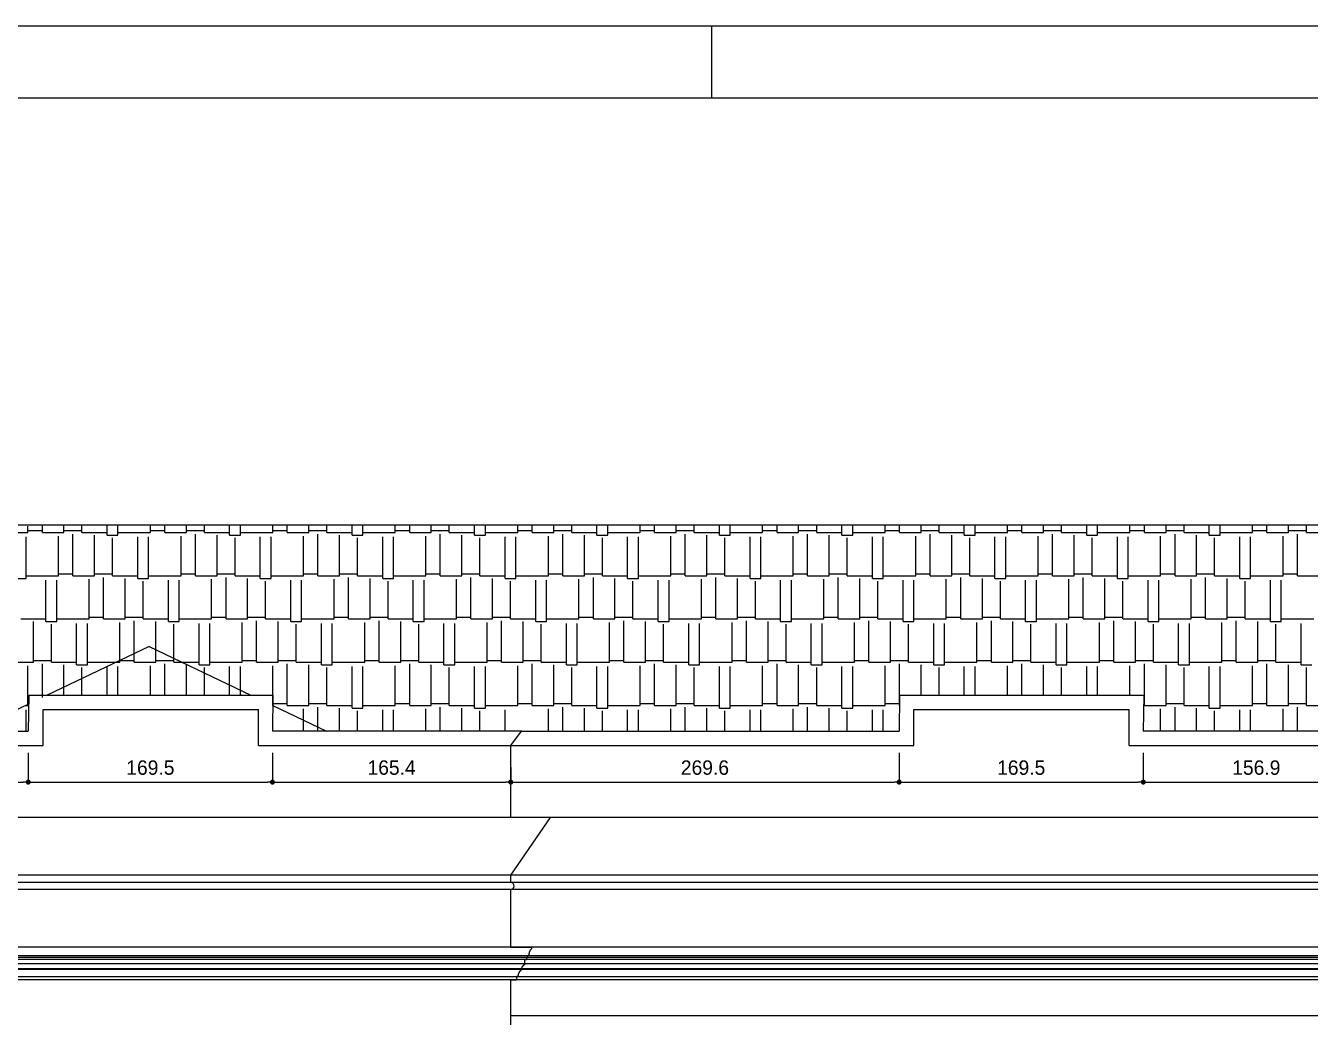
# Model space of a CAD drawing. Extents: x -1098 to 3016, y -832 to 644.
# Drawn here: x -691.8 to -513.4, y 505.9 to 643.5 of the extents above; entities that cross this region are included whole.
import ezdxf

# ---------------------------------------------------------------- set-up
doc = ezdxf.new("R2010")
doc.units = 0
doc.header["$MEASUREMENT"] = 0
doc.layers.get('0').update_dxf_attribs({"linetype": 'CONTINUOUS'})
doc.layers.get('DEFPOINTS').update_dxf_attribs({"linetype": 'CONTINUOUS'})
for name, color, linetype in [('ESQUADRIAS', 2, 'CONTINUOUS'), ('HACHURA', 1, 'CONTINUOUS'), ('MARGEXT', 2, 'CONTINUOUS'), ('MARGINT', 6, 'CONTINUOUS'), ('PAREDE', 1, 'CONTINUOUS'), ('PAREDES', 7, 'CONTINUOUS'), ('TELHADO', 2, 'CONTINUOUS')]:
    doc.layers.add(name, color=color, linetype=linetype)
doc.dimstyles.new('ISO-25', dxfattribs={"dimtxt": 10, "dimasz": 3.5, "dimexe": 1.25, "dimexo": 15, "dimgap": 5, "dimtad": 1, "dimdec": 1, "dimtxsty": 'STANDARD', "dimblk": 'DOT', "dimcen": 2.5, "dimclrd": 1, "dimclre": 1, "dimclrt": 2, "dimazin": 3, "dimtfac": 1, "dimtdec": 1, "dimtmove": 0, "dimatfit": 3})

# ---------------------------------------------------------------- blocks, each defined once
blk = doc.blocks.new('_DOT')
at = {"color": 0, "linetype": 'BYBLOCK'}
blk.add_line((-0.5, 0), (-1, 0), dxfattribs=at)
at = {"color": 0, "linetype": 'BYBLOCK', "const_width": 0.5}
blk.add_lwpolyline([(-0.25, 0, 1), (0.25, 0, 1)], format="xyb", close=True, dxfattribs=at)
blk = doc.blocks.new('*D144')
at = {"color": 1, "linetype": 'BYBLOCK'}
for p, q in [((-691.4, 542.61), (-691.4, 538.28)), ((-657.5, 542.61), (-657.5, 538.28)), ((-690.7, 538.53), (-658.2, 538.53))]:
    blk.add_line(p, q, dxfattribs=at)
at = {"layer": 'DEFPOINTS', "color": 0, "linetype": 'BYBLOCK'}
for p in [(-691.4, 545.61), (-657.5, 545.61), (-657.5, 538.53)]:
    blk.add_point(p, dxfattribs=at)
at = {"color": 1, "linetype": 'BYBLOCK', "xscale": 0.7000000000000001, "yscale": 0.7000000000000001, "zscale": 0.7000000000000001, "rotation": 180}
blk.add_blockref('_DOT', (-691.4, 538.53), dxfattribs=at)
at = {"color": 1, "linetype": 'BYBLOCK', "xscale": 0.7000000000000001, "yscale": 0.7000000000000001, "zscale": 0.7000000000000001}
blk.add_blockref('_DOT', (-657.5, 538.53), dxfattribs=at)
at = {"color": 2, "linetype": 'BYBLOCK', "insert": (-674.45, 540.53), "char_height": 2, "attachment_point": 5}
blk.add_mtext('169.5', dxfattribs=at)
blk = doc.blocks.new('*D145')
at = {"color": 1, "linetype": 'BYBLOCK'}
for p, q in [((-691.4, 542.61), (-691.4, 538.29)), ((-724.82, 540.61), (-724.82, 538.29)), ((-724.12, 538.54), (-692.1, 538.54))]:
    blk.add_line(p, q, dxfattribs=at)
at = {"layer": 'DEFPOINTS', "color": 0, "linetype": 'BYBLOCK'}
for p in [(-691.4, 545.61), (-724.82, 543.61), (-691.4, 538.54)]:
    blk.add_point(p, dxfattribs=at)
at = {"color": 1, "linetype": 'BYBLOCK', "xscale": 0.7000000000000001, "yscale": 0.7000000000000001, "zscale": 0.7000000000000001, "rotation": 180}
blk.add_blockref('_DOT', (-724.82, 538.54), dxfattribs=at)
at = {"color": 1, "linetype": 'BYBLOCK', "xscale": 0.7000000000000001, "yscale": 0.7000000000000001, "zscale": 0.7000000000000001}
blk.add_blockref('_DOT', (-691.4, 538.54), dxfattribs=at)
at = {"color": 2, "linetype": 'BYBLOCK', "insert": (-708.11, 540.54), "char_height": 2, "attachment_point": 5}
blk.add_mtext('167.1', dxfattribs=at)
blk = doc.blocks.new('*D151')
at = {"color": 1, "linetype": 'BYBLOCK'}
for p, q in [((-536.6, 542.61), (-536.6, 538.28)), ((-505.22, 540.61), (-505.22, 538.28)), ((-535.9, 538.53), (-505.92, 538.53))]:
    blk.add_line(p, q, dxfattribs=at)
at = {"layer": 'DEFPOINTS', "color": 0, "linetype": 'BYBLOCK'}
for p in [(-536.6, 545.61), (-505.22, 543.61), (-505.22, 538.53)]:
    blk.add_point(p, dxfattribs=at)
at = {"color": 1, "linetype": 'BYBLOCK', "xscale": 0.7000000000000001, "yscale": 0.7000000000000001, "zscale": 0.7000000000000001, "rotation": 180}
blk.add_blockref('_DOT', (-536.6, 538.53), dxfattribs=at)
at = {"color": 1, "linetype": 'BYBLOCK', "xscale": 0.7000000000000001, "yscale": 0.7000000000000001, "zscale": 0.7000000000000001}
blk.add_blockref('_DOT', (-505.22, 538.53), dxfattribs=at)
at = {"color": 2, "linetype": 'BYBLOCK', "insert": (-520.91, 540.53), "char_height": 2, "attachment_point": 5}
blk.add_mtext('156.9', dxfattribs=at)
blk = doc.blocks.new('*D152')
at = {"color": 1, "linetype": 'BYBLOCK'}
for p, q in [((-570.5, 542.61), (-570.5, 538.28)), ((-536.6, 542.61), (-536.6, 538.28)), ((-569.8, 538.53), (-537.3, 538.53))]:
    blk.add_line(p, q, dxfattribs=at)
at = {"layer": 'DEFPOINTS', "color": 0, "linetype": 'BYBLOCK'}
for p in [(-570.5, 545.61), (-536.6, 545.61), (-536.6, 538.53)]:
    blk.add_point(p, dxfattribs=at)
at = {"color": 1, "linetype": 'BYBLOCK', "xscale": 0.7000000000000001, "yscale": 0.7000000000000001, "zscale": 0.7000000000000001, "rotation": 180}
blk.add_blockref('_DOT', (-570.5, 538.53), dxfattribs=at)
at = {"color": 1, "linetype": 'BYBLOCK', "xscale": 0.7000000000000001, "yscale": 0.7000000000000001, "zscale": 0.7000000000000001}
blk.add_blockref('_DOT', (-536.6, 538.53), dxfattribs=at)
at = {"color": 2, "linetype": 'BYBLOCK', "insert": (-553.55, 540.53), "char_height": 2, "attachment_point": 5}
blk.add_mtext('169.5', dxfattribs=at)
blk = doc.blocks.new('*D153')
at = {"color": 1, "linetype": 'BYBLOCK'}
for p, q in [((-570.5, 542.61), (-570.5, 538.28)), ((-624.42, 540.61), (-624.42, 538.28)), ((-623.72, 538.53), (-571.2, 538.53))]:
    blk.add_line(p, q, dxfattribs=at)
at = {"layer": 'DEFPOINTS', "color": 0, "linetype": 'BYBLOCK'}
for p in [(-570.5, 545.61), (-624.42, 543.61), (-570.5, 538.53)]:
    blk.add_point(p, dxfattribs=at)
at = {"color": 1, "linetype": 'BYBLOCK', "xscale": 0.7000000000000001, "yscale": 0.7000000000000001, "zscale": 0.7000000000000001, "rotation": 180}
blk.add_blockref('_DOT', (-624.42, 538.53), dxfattribs=at)
at = {"color": 1, "linetype": 'BYBLOCK', "xscale": 0.7000000000000001, "yscale": 0.7000000000000001, "zscale": 0.7000000000000001}
blk.add_blockref('_DOT', (-570.5, 538.53), dxfattribs=at)
at = {"color": 2, "linetype": 'BYBLOCK', "insert": (-597.46, 540.53), "char_height": 2, "attachment_point": 5}
blk.add_mtext('269.6', dxfattribs=at)
blk = doc.blocks.new('*D154')
at = {"color": 1, "linetype": 'BYBLOCK'}
for p, q in [((-657.5, 542.61), (-657.5, 538.28)), ((-624.42, 540.61), (-624.42, 538.28)), ((-656.8, 538.53), (-625.12, 538.53))]:
    blk.add_line(p, q, dxfattribs=at)
at = {"layer": 'DEFPOINTS', "color": 0, "linetype": 'BYBLOCK'}
for p in [(-657.5, 545.61), (-624.42, 543.61), (-624.42, 538.53)]:
    blk.add_point(p, dxfattribs=at)
at = {"color": 1, "linetype": 'BYBLOCK', "xscale": 0.7000000000000001, "yscale": 0.7000000000000001, "zscale": 0.7000000000000001, "rotation": 180}
blk.add_blockref('_DOT', (-657.5, 538.53), dxfattribs=at)
at = {"color": 1, "linetype": 'BYBLOCK', "xscale": 0.7000000000000001, "yscale": 0.7000000000000001, "zscale": 0.7000000000000001}
blk.add_blockref('_DOT', (-624.42, 538.53), dxfattribs=at)
at = {"color": 2, "linetype": 'BYBLOCK', "insert": (-640.96, 540.53), "char_height": 2, "attachment_point": 5}
blk.add_mtext('165.4', dxfattribs=at)

msp = doc.modelspace()

# ---------------------------------------------------------------- linework, layer by layer
at = {"layer": 'ESQUADRIAS', "color": 4}
for points in [[(-782.746, 574.244), (-492.746, 574.244)], [(-570.447, 550.61), (-570.502, 545.61)], [(-570.447, 550.61), (-536.547, 550.61)], [(-536.547, 550.61), (-536.602, 545.61)], [(-622.922, 545.61), (-570.502, 545.61)], [(-506.722, 545.61), (-536.602, 545.61)], [(-505.222, 506.11), (-624.422, 506.11)]]:
    msp.add_lwpolyline(points, dxfattribs=at)
at = {"layer": 'HACHURA', "color": 1}
for p, q in [((-695.947, 573.178), (-691.447, 573.178)), ((-691.697, 566.803), (-691.697, 572.553)), ((-691.447, 573.178), (-691.447, 574.071)), ((-691.447, 573.428), (-689.447, 573.428)), ((-689.447, 573.178), (-689.447, 574.073)), ((-689.447, 573.178), (-686.447, 573.178)), ((-687.197, 567.178), (-687.197, 572.678)), ((-686.447, 573.178), (-686.447, 574.075)), ((-686.447, 573.428), (-683.947, 573.428)), ((-685.197, 567.178), (-685.197, 572.928)), ((-683.947, 573.178), (-683.947, 574.077)), ((-683.947, 573.178), (-680.447, 573.178)), ((-682.197, 567.178), (-682.197, 572.803)), ((-680.447, 572.803), (-680.447, 574.08)), ((-680.447, 572.803), (-678.947, 572.803)), ((-678.947, 572.803), (-678.947, 574.082)), ((-678.947, 573.178), (-674.447, 573.178)), ((-676.197, 566.803), (-676.197, 572.553)), ((-674.697, 566.803), (-674.697, 572.553)), ((-674.447, 573.178), (-674.447, 574.086)), ((-674.447, 573.428), (-672.447, 573.428)), ((-672.447, 573.178), (-672.447, 574.087)), ((-672.447, 573.178), (-669.447, 573.178)), ((-670.197, 567.178), (-670.197, 572.678)), ((-669.447, 573.178), (-669.447, 574.09)), ((-669.447, 573.428), (-666.947, 573.428)), ((-668.197, 567.178), (-668.197, 572.928)), ((-666.947, 573.178), (-666.947, 574.092)), ((-666.947, 573.178), (-663.447, 573.178)), ((-665.197, 567.178), (-665.197, 572.803)), ((-663.447, 572.803), (-663.447, 574.095)), ((-663.447, 572.803), (-661.947, 572.803)), ((-661.947, 572.803), (-661.947, 574.097)), ((-661.947, 573.178), (-657.447, 573.178)), ((-659.197, 566.803), (-659.197, 572.553)), ((-657.697, 566.803), (-657.697, 572.553)), ((-657.447, 573.178), (-657.447, 574.1)), ((-657.447, 573.428), (-655.447, 573.428)), ((-655.447, 573.178), (-655.447, 574.102)), ((-655.447, 573.178), (-652.447, 573.178)), ((-653.197, 567.178), (-653.197, 572.678)), ((-652.447, 573.178), (-652.447, 574.105)), ((-652.447, 573.428), (-649.947, 573.428)), ((-651.197, 567.178), (-651.197, 572.928)), ((-649.947, 573.178), (-649.947, 574.107)), ((-649.947, 573.178), (-646.447, 573.178)), ((-648.197, 567.178), (-648.197, 572.803)), ((-646.447, 572.803), (-646.447, 574.11)), ((-646.447, 572.803), (-644.947, 572.803)), ((-644.947, 572.803), (-644.947, 574.111)), ((-644.947, 573.178), (-640.447, 573.178)), ((-642.197, 566.803), (-642.197, 572.553)), ((-640.697, 566.803), (-640.697, 572.553)), ((-640.447, 573.178), (-640.447, 574.115)), ((-640.447, 573.428), (-638.447, 573.428)), ((-638.447, 573.178), (-638.447, 574.117)), ((-638.447, 573.178), (-635.447, 573.178)), ((-636.197, 567.178), (-636.197, 572.678)), ((-635.447, 573.178), (-635.447, 574.12)), ((-635.447, 573.428), (-632.947, 573.428)), ((-634.197, 567.178), (-634.197, 572.928)), ((-632.947, 573.178), (-632.947, 574.122)), ((-632.947, 573.178), (-629.447, 573.178)), ((-631.197, 567.178), (-631.197, 572.803)), ((-629.447, 572.803), (-629.447, 574.125)), ((-629.447, 572.803), (-627.947, 572.803)), ((-627.947, 572.803), (-627.947, 574.126)), ((-627.947, 573.178), (-623.447, 573.178)), ((-625.197, 566.803), (-625.197, 572.553)), ((-623.697, 566.803), (-623.697, 572.553)), ((-623.447, 573.178), (-623.447, 574.13)), ((-623.447, 573.428), (-621.447, 573.428)), ((-621.447, 573.178), (-621.447, 574.132)), ((-621.447, 573.178), (-618.447, 573.178)), ((-619.197, 567.178), (-619.197, 572.678)), ((-618.447, 573.178), (-618.447, 574.134)), ((-618.447, 573.428), (-615.947, 573.428)), ((-617.197, 567.178), (-617.197, 572.928)), ((-615.947, 573.178), (-615.947, 574.137)), ((-615.947, 573.178), (-612.447, 573.178)), ((-614.197, 567.178), (-614.197, 572.803)), ((-612.447, 572.803), (-612.447, 574.14)), ((-612.447, 572.803), (-610.947, 572.803)), ((-610.947, 572.803), (-610.947, 574.141)), ((-610.947, 573.178), (-606.447, 573.178)), ((-608.197, 566.803), (-608.197, 572.553)), ((-606.697, 566.803), (-606.697, 572.553)), ((-606.447, 573.178), (-606.447, 574.145)), ((-606.447, 573.428), (-604.447, 573.428)), ((-604.447, 573.178), (-604.447, 574.147)), ((-604.447, 573.178), (-601.447, 573.178)), ((-602.197, 567.178), (-602.197, 572.678)), ((-601.447, 573.178), (-601.447, 574.149)), ((-601.447, 573.428), (-598.947, 573.428)), ((-600.197, 567.178), (-600.197, 572.928)), ((-598.947, 573.178), (-598.947, 574.151)), ((-598.947, 573.178), (-595.447, 573.178)), ((-597.197, 567.178), (-597.197, 572.803)), ((-595.447, 572.803), (-595.447, 574.154)), ((-595.447, 572.803), (-593.947, 572.803)), ((-593.947, 572.803), (-593.947, 574.156)), ((-593.947, 573.178), (-589.447, 573.178)), ((-591.197, 566.803), (-591.197, 572.553)), ((-589.697, 566.803), (-589.697, 572.553)), ((-589.447, 573.178), (-589.447, 574.16)), ((-589.447, 573.428), (-587.447, 573.428)), ((-587.447, 573.178), (-587.447, 574.161)), ((-587.447, 573.178), (-584.447, 573.178)), ((-585.197, 567.178), (-585.197, 572.678)), ((-584.447, 573.178), (-584.447, 574.164)), ((-584.447, 573.428), (-581.947, 573.428)), ((-583.197, 567.178), (-583.197, 572.928)), ((-581.947, 573.178), (-581.947, 574.166)), ((-581.947, 573.178), (-578.447, 573.178)), ((-580.197, 567.178), (-580.197, 572.803)), ((-578.447, 572.803), (-578.447, 574.169)), ((-578.447, 572.803), (-576.947, 572.803)), ((-576.947, 572.803), (-576.947, 574.17)), ((-576.947, 573.178), (-572.447, 573.178)), ((-574.197, 566.803), (-574.197, 572.553)), ((-572.697, 566.803), (-572.697, 572.553)), ((-572.447, 573.178), (-572.447, 574.174)), ((-572.447, 573.428), (-570.447, 573.428)), ((-570.447, 573.178), (-570.447, 574.176)), ((-570.447, 573.178), (-567.447, 573.178)), ((-568.197, 567.178), (-568.197, 572.678)), ((-567.447, 573.178), (-567.447, 574.179)), ((-567.447, 573.428), (-564.947, 573.428)), ((-566.197, 567.178), (-566.197, 572.928)), ((-564.947, 573.178), (-564.947, 574.181)), ((-564.947, 573.178), (-561.447, 573.178)), ((-563.197, 567.178), (-563.197, 572.803)), ((-561.447, 572.803), (-561.447, 574.184)), ((-561.447, 572.803), (-559.947, 572.803)), ((-559.947, 572.803), (-559.947, 574.185)), ((-559.947, 573.178), (-555.447, 573.178)), ((-557.197, 566.803), (-557.197, 572.553)), ((-555.697, 566.803), (-555.697, 572.553)), ((-555.447, 573.178), (-555.447, 574.189)), ((-555.447, 573.428), (-553.447, 573.428)), ((-553.447, 573.178), (-553.447, 574.191)), ((-553.447, 573.178), (-550.447, 573.178)), ((-551.197, 567.178), (-551.197, 572.678)), ((-550.447, 573.178), (-550.447, 574.193)), ((-550.447, 573.428), (-547.947, 573.428)), ((-549.197, 567.178), (-549.197, 572.928)), ((-547.947, 573.178), (-547.947, 574.196)), ((-547.947, 573.178), (-544.447, 573.178)), ((-546.197, 567.178), (-546.197, 572.803)), ((-544.447, 572.803), (-544.447, 574.199)), ((-544.447, 572.803), (-542.947, 572.803)), ((-542.947, 572.803), (-542.947, 574.2)), ((-542.947, 573.178), (-538.447, 573.178)), ((-540.197, 566.803), (-540.197, 572.553)), ((-538.697, 566.803), (-538.697, 572.553)), ((-538.447, 573.178), (-538.447, 574.204)), ((-538.447, 573.428), (-536.447, 573.428)), ((-536.447, 573.178), (-536.447, 574.206)), ((-536.447, 573.178), (-533.447, 573.178)), ((-534.197, 567.178), (-534.197, 572.678)), ((-533.447, 573.178), (-533.447, 574.208)), ((-533.447, 573.428), (-530.947, 573.428)), ((-532.197, 567.178), (-532.197, 572.928)), ((-530.947, 573.178), (-530.947, 574.21)), ((-530.947, 573.178), (-527.447, 573.178)), ((-529.197, 567.178), (-529.197, 572.803)), ((-527.447, 572.803), (-527.447, 574.213)), ((-527.447, 572.803), (-525.947, 572.803)), ((-525.947, 572.803), (-525.947, 574.215)), ((-525.947, 573.178), (-521.447, 573.178)), ((-523.197, 566.803), (-523.197, 572.553)), ((-521.697, 566.803), (-521.697, 572.553)), ((-521.447, 573.178), (-521.447, 574.219)), ((-521.447, 573.428), (-519.447, 573.428)), ((-519.447, 573.178), (-519.447, 574.22)), ((-519.447, 573.178), (-516.447, 573.178)), ((-517.197, 567.178), (-517.197, 572.678)), ((-516.447, 573.178), (-516.447, 574.223)), ((-516.447, 573.428), (-513.947, 573.428)), ((-515.197, 567.178), (-515.197, 572.928)), ((-513.947, 573.178), (-513.947, 574.225)), ((-513.947, 573.178), (-510.447, 573.178)), ((-679.697, 567.178), (-679.697, 572.428)), ((-662.697, 567.178), (-662.697, 572.428)), ((-645.697, 567.178), (-645.697, 572.428)), ((-628.697, 567.178), (-628.697, 572.428)), ((-611.697, 567.178), (-611.697, 572.428)), ((-594.697, 567.178), (-594.697, 572.428)), ((-577.697, 567.178), (-577.697, 572.428)), ((-560.697, 567.178), (-560.697, 572.428)), ((-543.697, 567.178), (-543.697, 572.428)), ((-526.697, 567.178), (-526.697, 572.428)), ((-691.697, 567.178), (-687.197, 567.178)), ((-687.197, 567.428), (-685.197, 567.428)), ((-685.197, 567.178), (-682.197, 567.178)), ((-682.197, 567.428), (-679.697, 567.428)), ((-679.697, 567.178), (-676.197, 567.178)), ((-674.697, 567.178), (-670.197, 567.178)), ((-670.197, 567.428), (-668.197, 567.428)), ((-668.197, 567.178), (-665.197, 567.178)), ((-665.197, 567.428), (-662.697, 567.428)), ((-662.697, 567.178), (-659.197, 567.178)), ((-657.697, 567.178), (-653.197, 567.178)), ((-653.197, 567.428), (-651.197, 567.428)), ((-651.197, 567.178), (-648.197, 567.178)), ((-648.197, 567.428), (-645.697, 567.428)), ((-645.697, 567.178), (-642.197, 567.178)), ((-640.697, 567.178), (-636.197, 567.178)), ((-636.197, 567.428), (-634.197, 567.428)), ((-634.197, 567.178), (-631.197, 567.178)), ((-631.197, 567.428), (-628.697, 567.428)), ((-628.697, 567.178), (-625.197, 567.178)), ((-623.697, 567.178), (-619.197, 567.178)), ((-619.197, 567.428), (-617.197, 567.428)), ((-617.197, 567.178), (-614.197, 567.178)), ((-614.197, 567.428), (-611.697, 567.428)), ((-611.697, 567.178), (-608.197, 567.178)), ((-606.697, 567.178), (-602.197, 567.178)), ((-602.197, 567.428), (-600.197, 567.428)), ((-600.197, 567.178), (-597.197, 567.178)), ((-597.197, 567.428), (-594.697, 567.428)), ((-594.697, 567.178), (-591.197, 567.178)), ((-589.697, 567.178), (-585.197, 567.178)), ((-585.197, 567.428), (-583.197, 567.428)), ((-583.197, 567.178), (-580.197, 567.178)), ((-580.197, 567.428), (-577.697, 567.428)), ((-577.697, 567.178), (-574.197, 567.178)), ((-572.697, 567.178), (-568.197, 567.178)), ((-568.197, 567.428), (-566.197, 567.428)), ((-566.197, 567.178), (-563.197, 567.178)), ((-563.197, 567.428), (-560.697, 567.428)), ((-560.697, 567.178), (-557.197, 567.178)), ((-555.697, 567.178), (-551.197, 567.178)), ((-551.197, 567.428), (-549.197, 567.428)), ((-549.197, 567.178), (-546.197, 567.178)), ((-546.197, 567.428), (-543.697, 567.428)), ((-543.697, 567.178), (-540.197, 567.178)), ((-538.697, 567.178), (-534.197, 567.178)), ((-534.197, 567.428), (-532.197, 567.428)), ((-532.197, 567.178), (-529.197, 567.178)), ((-529.197, 567.428), (-526.697, 567.428)), ((-526.697, 567.178), (-523.197, 567.178)), ((-521.697, 567.178), (-517.197, 567.178)), ((-517.197, 567.428), (-515.197, 567.428)), ((-515.197, 567.178), (-512.197, 567.178)), ((-693.197, 566.803), (-691.697, 566.803)), ((-688.947, 560.803), (-688.947, 566.553)), ((-687.447, 560.803), (-687.447, 566.553)), ((-682.947, 561.178), (-682.947, 566.678)), ((-680.947, 561.178), (-680.947, 566.928)), ((-677.947, 561.178), (-677.947, 566.803)), ((-676.197, 566.803), (-674.697, 566.803)), ((-675.447, 561.178), (-675.447, 566.428)), ((-671.947, 560.803), (-671.947, 566.553)), ((-670.447, 560.803), (-670.447, 566.553)), ((-665.947, 561.178), (-665.947, 566.678)), ((-663.947, 561.178), (-663.947, 566.928)), ((-660.947, 561.178), (-660.947, 566.803)), ((-659.197, 566.803), (-657.697, 566.803)), ((-658.447, 561.178), (-658.447, 566.428)), ((-654.947, 560.803), (-654.947, 566.553)), ((-653.447, 560.803), (-653.447, 566.553)), ((-648.947, 561.178), (-648.947, 566.678)), ((-646.947, 561.178), (-646.947, 566.928)), ((-643.947, 561.178), (-643.947, 566.803)), ((-642.197, 566.803), (-640.697, 566.803)), ((-641.447, 561.178), (-641.447, 566.428)), ((-637.947, 560.803), (-637.947, 566.553)), ((-636.447, 560.803), (-636.447, 566.553)), ((-631.947, 561.178), (-631.947, 566.678)), ((-629.947, 561.178), (-629.947, 566.928)), ((-626.947, 561.178), (-626.947, 566.803)), ((-625.197, 566.803), (-623.697, 566.803)), ((-624.447, 561.178), (-624.447, 566.428)), ((-620.947, 560.803), (-620.947, 566.553)), ((-619.447, 560.803), (-619.447, 566.553)), ((-614.947, 561.178), (-614.947, 566.678)), ((-612.947, 561.178), (-612.947, 566.928)), ((-609.947, 561.178), (-609.947, 566.803)), ((-608.197, 566.803), (-606.697, 566.803)), ((-607.447, 561.178), (-607.447, 566.428)), ((-603.947, 560.803), (-603.947, 566.553)), ((-602.447, 560.803), (-602.447, 566.553)), ((-597.947, 561.178), (-597.947, 566.678)), ((-595.947, 561.178), (-595.947, 566.928)), ((-592.947, 561.178), (-592.947, 566.803)), ((-591.197, 566.803), (-589.697, 566.803)), ((-590.447, 561.178), (-590.447, 566.428)), ((-586.947, 560.803), (-586.947, 566.553)), ((-585.447, 560.803), (-585.447, 566.553)), ((-580.947, 561.178), (-580.947, 566.678)), ((-578.947, 561.178), (-578.947, 566.928)), ((-575.947, 561.178), (-575.947, 566.803)), ((-574.197, 566.803), (-572.697, 566.803)), ((-573.447, 561.178), (-573.447, 566.428)), ((-569.947, 560.803), (-569.947, 566.553)), ((-568.447, 560.803), (-568.447, 566.553)), ((-563.947, 561.178), (-563.947, 566.678)), ((-561.947, 561.178), (-561.947, 566.928)), ((-558.947, 561.178), (-558.947, 566.803)), ((-557.197, 566.803), (-555.697, 566.803)), ((-556.447, 561.178), (-556.447, 566.428)), ((-552.947, 560.803), (-552.947, 566.553)), ((-551.447, 560.803), (-551.447, 566.553)), ((-546.947, 561.178), (-546.947, 566.678)), ((-544.947, 561.178), (-544.947, 566.928)), ((-541.947, 561.178), (-541.947, 566.803)), ((-540.197, 566.803), (-538.697, 566.803)), ((-539.447, 561.178), (-539.447, 566.428)), ((-535.947, 560.803), (-535.947, 566.553)), ((-534.447, 560.803), (-534.447, 566.553)), ((-529.947, 561.178), (-529.947, 566.678)), ((-527.947, 561.178), (-527.947, 566.928)), ((-524.947, 561.178), (-524.947, 566.803)), ((-523.197, 566.803), (-521.697, 566.803)), ((-522.447, 561.178), (-522.447, 566.428)), ((-518.947, 560.803), (-518.947, 566.553)), ((-517.447, 560.803), (-517.447, 566.553)), ((-692.447, 561.178), (-688.947, 561.178)), ((-690.697, 555.178), (-690.697, 560.803)), ((-688.947, 560.803), (-687.447, 560.803)), ((-688.197, 555.178), (-688.197, 560.428)), ((-687.447, 561.178), (-682.947, 561.178)), ((-684.697, 554.803), (-684.697, 560.553)), ((-683.197, 554.803), (-683.197, 560.553)), ((-682.947, 561.428), (-680.947, 561.428)), ((-680.947, 561.178), (-677.947, 561.178)), ((-678.697, 555.411), (-678.697, 560.678)), ((-677.947, 561.428), (-675.447, 561.428)), ((-676.697, 556.365), (-676.697, 560.928)), ((-675.447, 561.178), (-671.947, 561.178)), ((-673.697, 556.914), (-673.697, 560.803)), ((-671.947, 560.803), (-670.447, 560.803)), ((-671.197, 555.721), (-671.197, 560.428)), ((-670.447, 561.178), (-665.947, 561.178)), ((-667.697, 554.803), (-667.697, 560.553)), ((-666.197, 554.803), (-666.197, 560.553)), ((-665.947, 561.428), (-663.947, 561.428)), ((-663.947, 561.178), (-660.947, 561.178)), ((-661.697, 555.178), (-661.697, 560.678)), ((-660.947, 561.428), (-658.447, 561.428)), ((-659.697, 555.178), (-659.697, 560.928)), ((-658.447, 561.178), (-654.947, 561.178)), ((-656.697, 555.178), (-656.697, 560.803)), ((-654.947, 560.803), (-653.447, 560.803)), ((-654.197, 555.178), (-654.197, 560.428)), ((-653.447, 561.178), (-648.947, 561.178)), ((-650.697, 554.803), (-650.697, 560.553)), ((-649.197, 554.803), (-649.197, 560.553)), ((-648.947, 561.428), (-646.947, 561.428)), ((-646.947, 561.178), (-643.947, 561.178)), ((-644.697, 555.178), (-644.697, 560.678)), ((-643.947, 561.428), (-641.447, 561.428)), ((-642.697, 555.178), (-642.697, 560.928)), ((-641.447, 561.178), (-637.947, 561.178)), ((-639.697, 555.178), (-639.697, 560.803)), ((-637.947, 560.803), (-636.447, 560.803)), ((-637.197, 555.178), (-637.197, 560.428)), ((-636.447, 561.178), (-631.947, 561.178)), ((-633.697, 554.803), (-633.697, 560.553)), ((-632.197, 554.803), (-632.197, 560.553)), ((-631.947, 561.428), (-629.947, 561.428)), ((-629.947, 561.178), (-626.947, 561.178)), ((-627.697, 555.178), (-627.697, 560.678)), ((-626.947, 561.428), (-624.447, 561.428)), ((-625.697, 555.178), (-625.697, 560.928)), ((-624.447, 561.178), (-620.947, 561.178)), ((-622.697, 555.178), (-622.697, 560.803)), ((-620.947, 560.803), (-619.447, 560.803)), ((-620.197, 555.178), (-620.197, 560.428)), ((-619.447, 561.178), (-614.947, 561.178)), ((-616.697, 554.803), (-616.697, 560.553)), ((-615.197, 554.803), (-615.197, 560.553)), ((-614.947, 561.428), (-612.947, 561.428)), ((-612.947, 561.178), (-609.947, 561.178)), ((-610.697, 555.178), (-610.697, 560.678)), ((-609.947, 561.428), (-607.447, 561.428)), ((-608.697, 555.178), (-608.697, 560.928)), ((-607.447, 561.178), (-603.947, 561.178)), ((-605.697, 555.178), (-605.697, 560.803)), ((-603.947, 560.803), (-602.447, 560.803)), ((-603.197, 555.178), (-603.197, 560.428)), ((-602.447, 561.178), (-597.947, 561.178)), ((-599.697, 554.803), (-599.697, 560.553)), ((-598.197, 554.803), (-598.197, 560.553)), ((-597.947, 561.428), (-595.947, 561.428)), ((-595.947, 561.178), (-592.947, 561.178)), ((-593.697, 555.178), (-593.697, 560.678)), ((-592.947, 561.428), (-590.447, 561.428)), ((-591.697, 555.178), (-591.697, 560.928)), ((-590.447, 561.178), (-586.947, 561.178)), ((-588.697, 555.178), (-588.697, 560.803)), ((-586.947, 560.803), (-585.447, 560.803)), ((-586.197, 555.178), (-586.197, 560.428)), ((-585.447, 561.178), (-580.947, 561.178)), ((-582.697, 554.803), (-582.697, 560.553)), ((-581.197, 554.803), (-581.197, 560.553)), ((-580.947, 561.428), (-578.947, 561.428)), ((-578.947, 561.178), (-575.947, 561.178)), ((-576.697, 555.178), (-576.697, 560.678)), ((-575.947, 561.428), (-573.447, 561.428)), ((-574.697, 555.178), (-574.697, 560.928)), ((-573.447, 561.178), (-569.947, 561.178)), ((-571.697, 555.178), (-571.697, 560.803)), ((-569.947, 560.803), (-568.447, 560.803)), ((-569.197, 555.178), (-569.197, 560.428)), ((-568.447, 561.178), (-563.947, 561.178)), ((-565.697, 554.803), (-565.697, 560.553)), ((-564.197, 554.803), (-564.197, 560.553)), ((-563.947, 561.428), (-561.947, 561.428)), ((-561.947, 561.178), (-558.947, 561.178)), ((-559.697, 555.178), (-559.697, 560.678)), ((-558.947, 561.428), (-556.447, 561.428)), ((-557.697, 555.178), (-557.697, 560.928)), ((-556.447, 561.178), (-552.947, 561.178)), ((-554.697, 555.178), (-554.697, 560.803)), ((-552.947, 560.803), (-551.447, 560.803)), ((-552.197, 555.178), (-552.197, 560.428)), ((-551.447, 561.178), (-546.947, 561.178)), ((-548.697, 554.803), (-548.697, 560.553)), ((-547.197, 554.803), (-547.197, 560.553)), ((-546.947, 561.428), (-544.947, 561.428)), ((-544.947, 561.178), (-541.947, 561.178)), ((-542.697, 555.178), (-542.697, 560.678)), ((-541.947, 561.428), (-539.447, 561.428)), ((-540.697, 555.178), (-540.697, 560.928)), ((-539.447, 561.178), (-535.947, 561.178)), ((-537.697, 555.178), (-537.697, 560.803)), ((-535.947, 560.803), (-534.447, 560.803)), ((-535.197, 555.178), (-535.197, 560.428)), ((-534.447, 561.178), (-529.947, 561.178)), ((-531.697, 554.803), (-531.697, 560.553)), ((-530.197, 554.803), (-530.197, 560.553)), ((-529.947, 561.428), (-527.947, 561.428)), ((-527.947, 561.178), (-524.947, 561.178)), ((-525.697, 555.178), (-525.697, 560.678)), ((-524.947, 561.428), (-522.447, 561.428)), ((-523.697, 555.178), (-523.697, 560.928)), ((-522.447, 561.178), (-518.947, 561.178)), ((-520.697, 555.178), (-520.697, 560.803)), ((-518.947, 560.803), (-517.447, 560.803)), ((-518.197, 555.178), (-518.197, 560.428)), ((-517.447, 561.178), (-512.947, 561.178)), ((-514.697, 554.803), (-514.697, 560.553)), ((-693.697, 555.178), (-690.697, 555.178)), ((-691.447, 549.327), (-691.447, 554.678)), ((-690.697, 555.428), (-688.197, 555.428)), ((-689.447, 550.281), (-689.447, 554.928)), ((-688.197, 555.178), (-684.697, 555.178)), ((-686.447, 551.713), (-686.447, 554.803)), ((-684.697, 554.803), (-683.197, 554.803)), ((-683.197, 555.178), (-679.186, 555.178)), ((-678.697, 555.428), (-678.662, 555.428)), ((-670.059, 555.178), (-667.697, 555.178)), ((-667.697, 554.803), (-666.197, 554.803)), ((-666.197, 555.178), (-661.697, 555.178)), ((-661.697, 555.428), (-659.697, 555.428)), ((-659.697, 555.178), (-656.697, 555.178)), ((-657.447, 549.178), (-657.447, 554.678)), ((-656.697, 555.428), (-654.197, 555.428)), ((-655.447, 549.178), (-655.447, 554.928)), ((-654.197, 555.178), (-650.697, 555.178)), ((-652.447, 549.178), (-652.447, 554.803)), ((-650.697, 554.803), (-649.197, 554.803)), ((-649.197, 555.178), (-644.697, 555.178)), ((-644.697, 555.428), (-642.697, 555.428)), ((-642.697, 555.178), (-639.697, 555.178)), ((-640.447, 549.178), (-640.447, 554.678)), ((-639.697, 555.428), (-637.197, 555.428)), ((-638.447, 549.178), (-638.447, 554.928)), ((-637.197, 555.178), (-633.697, 555.178)), ((-635.447, 549.178), (-635.447, 554.803)), ((-633.697, 554.803), (-632.197, 554.803)), ((-632.197, 555.178), (-627.697, 555.178)), ((-627.697, 555.428), (-625.697, 555.428)), ((-625.697, 555.178), (-622.697, 555.178)), ((-623.447, 549.178), (-623.447, 554.678)), ((-622.697, 555.428), (-620.197, 555.428)), ((-621.447, 549.178), (-621.447, 554.928)), ((-620.197, 555.178), (-616.697, 555.178)), ((-618.447, 549.178), (-618.447, 554.803)), ((-616.697, 554.803), (-615.197, 554.803)), ((-615.197, 555.178), (-610.697, 555.178)), ((-610.697, 555.428), (-608.697, 555.428)), ((-608.697, 555.178), (-605.697, 555.178)), ((-606.447, 549.178), (-606.447, 554.678)), ((-605.697, 555.428), (-603.197, 555.428)), ((-604.447, 549.178), (-604.447, 554.928)), ((-603.197, 555.178), (-599.697, 555.178)), ((-601.447, 549.178), (-601.447, 554.803)), ((-599.697, 554.803), (-598.197, 554.803)), ((-598.197, 555.178), (-593.697, 555.178)), ((-593.697, 555.428), (-591.697, 555.428)), ((-591.697, 555.178), (-588.697, 555.178)), ((-589.447, 549.178), (-589.447, 554.678)), ((-588.697, 555.428), (-586.197, 555.428)), ((-587.447, 549.178), (-587.447, 554.928)), ((-586.197, 555.178), (-582.697, 555.178)), ((-584.447, 549.178), (-584.447, 554.803)), ((-582.697, 554.803), (-581.197, 554.803)), ((-581.197, 555.178), (-576.697, 555.178)), ((-576.697, 555.428), (-574.697, 555.428)), ((-574.697, 555.178), (-571.697, 555.178)), ((-572.447, 549.178), (-572.447, 554.678)), ((-571.697, 555.428), (-569.197, 555.428)), ((-570.447, 549.178), (-570.447, 554.928)), ((-569.197, 555.178), (-565.697, 555.178)), ((-567.447, 550.61), (-567.447, 554.803)), ((-565.697, 554.803), (-564.197, 554.803)), ((-564.197, 555.178), (-559.697, 555.178)), ((-559.697, 555.428), (-557.697, 555.428)), ((-557.697, 555.178), (-554.697, 555.178)), ((-555.447, 550.61), (-555.447, 554.678)), ((-554.697, 555.428), (-552.197, 555.428)), ((-553.447, 550.61), (-553.447, 554.928)), ((-552.197, 555.178), (-548.697, 555.178)), ((-550.447, 550.61), (-550.447, 554.803)), ((-548.697, 554.803), (-547.197, 554.803)), ((-547.197, 555.178), (-542.697, 555.178)), ((-542.697, 555.428), (-540.697, 555.428)), ((-540.697, 555.178), (-537.697, 555.178)), ((-538.447, 550.61), (-538.447, 554.678)), ((-537.697, 555.428), (-535.197, 555.428)), ((-536.447, 549.178), (-536.447, 554.928)), ((-535.197, 555.178), (-531.697, 555.178)), ((-533.447, 549.178), (-533.447, 554.803)), ((-531.697, 554.803), (-530.197, 554.803)), ((-530.197, 555.178), (-525.697, 555.178)), ((-525.697, 555.428), (-523.697, 555.428)), ((-523.697, 555.178), (-520.697, 555.178)), ((-521.447, 549.178), (-521.447, 554.678)), ((-520.697, 555.428), (-518.197, 555.428)), ((-519.447, 549.178), (-519.447, 554.928)), ((-518.197, 555.178), (-514.697, 555.178)), ((-516.447, 549.178), (-516.447, 554.803)), ((-514.697, 554.803), (-513.197, 554.803)), ((-683.947, 552.906), (-683.947, 554.428)), ((-666.947, 553.693), (-666.947, 554.428)), ((-663.447, 552.023), (-663.447, 554.553)), ((-661.947, 551.307), (-661.947, 554.553)), ((-649.947, 549.178), (-649.947, 554.428)), ((-646.447, 548.803), (-646.447, 554.553)), ((-644.947, 548.803), (-644.947, 554.553)), ((-632.947, 549.178), (-632.947, 554.428)), ((-629.447, 548.803), (-629.447, 554.553)), ((-627.947, 548.803), (-627.947, 554.553)), ((-615.947, 549.178), (-615.947, 554.428)), ((-612.447, 548.803), (-612.447, 554.553)), ((-610.947, 548.803), (-610.947, 554.553)), ((-598.947, 549.178), (-598.947, 554.428)), ((-595.447, 548.803), (-595.447, 554.553)), ((-593.947, 548.803), (-593.947, 554.553)), ((-581.947, 549.178), (-581.947, 554.428)), ((-578.447, 548.803), (-578.447, 554.553)), ((-576.947, 548.803), (-576.947, 554.553)), ((-564.947, 550.61), (-564.947, 554.428)), ((-561.447, 550.61), (-561.447, 554.553)), ((-559.947, 550.61), (-559.947, 554.553)), ((-547.947, 550.61), (-547.947, 554.428)), ((-544.447, 550.61), (-544.447, 554.553)), ((-542.947, 550.61), (-542.947, 554.553)), ((-530.947, 549.178), (-530.947, 554.428)), ((-527.447, 548.803), (-527.447, 554.553)), ((-525.947, 548.803), (-525.947, 554.553)), ((-513.947, 549.178), (-513.947, 554.428)), ((-691.447, 549.428), (-691.236, 549.428)), ((-657.447, 549.428), (-655.447, 549.428)), ((-652.447, 549.428), (-649.947, 549.428)), ((-640.447, 549.428), (-638.447, 549.428)), ((-635.447, 549.428), (-632.947, 549.428)), ((-623.447, 549.428), (-621.447, 549.428)), ((-618.447, 549.428), (-615.947, 549.428)), ((-606.447, 549.428), (-604.447, 549.428)), ((-601.447, 549.428), (-598.947, 549.428)), ((-589.447, 549.428), (-587.447, 549.428)), ((-584.447, 549.428), (-581.947, 549.428)), ((-572.447, 549.428), (-570.447, 549.428)), ((-533.447, 549.428), (-530.947, 549.428)), ((-521.447, 549.428), (-519.447, 549.428)), ((-516.447, 549.428), (-513.947, 549.428)), ((-657.484, 549.178), (-657.447, 549.178)), ((-655.447, 549.178), (-652.447, 549.178)), ((-653.197, 547.132), (-653.197, 548.678)), ((-651.197, 546.178), (-651.197, 548.928)), ((-649.947, 549.178), (-646.447, 549.178)), ((-648.197, 545.61), (-648.197, 548.803)), ((-646.447, 548.803), (-644.947, 548.803)), ((-645.697, 545.61), (-645.697, 548.428)), ((-644.947, 549.178), (-640.447, 549.178)), ((-642.197, 545.61), (-642.197, 548.553)), ((-640.697, 545.61), (-640.697, 548.553)), ((-638.447, 549.178), (-635.447, 549.178)), ((-636.197, 545.61), (-636.197, 548.678)), ((-634.197, 545.61), (-634.197, 548.928)), ((-632.947, 549.178), (-629.447, 549.178)), ((-631.197, 545.61), (-631.197, 548.803)), ((-629.447, 548.803), (-627.947, 548.803)), ((-628.697, 545.61), (-628.697, 548.428)), ((-627.947, 549.178), (-623.447, 549.178)), ((-625.197, 545.61), (-625.197, 548.553)), ((-621.447, 549.178), (-618.447, 549.178)), ((-619.197, 545.61), (-619.197, 548.678)), ((-617.197, 545.61), (-617.197, 548.928)), ((-615.947, 549.178), (-612.447, 549.178)), ((-614.197, 545.61), (-614.197, 548.803)), ((-612.447, 548.803), (-610.947, 548.803)), ((-611.697, 545.61), (-611.697, 548.428)), ((-610.947, 549.178), (-606.447, 549.178)), ((-608.197, 545.61), (-608.197, 548.553)), ((-606.697, 545.61), (-606.697, 548.553)), ((-604.447, 549.178), (-601.447, 549.178)), ((-602.197, 545.61), (-602.197, 548.678)), ((-600.197, 545.61), (-600.197, 548.928)), ((-598.947, 549.178), (-595.447, 549.178)), ((-597.197, 545.61), (-597.197, 548.803)), ((-595.447, 548.803), (-593.947, 548.803)), ((-594.697, 545.61), (-594.697, 548.428)), ((-593.947, 549.178), (-589.447, 549.178)), ((-591.197, 545.61), (-591.197, 548.553)), ((-589.697, 545.61), (-589.697, 548.553)), ((-587.447, 549.178), (-584.447, 549.178)), ((-585.197, 545.61), (-585.197, 548.678)), ((-583.197, 545.61), (-583.197, 548.928)), ((-581.947, 549.178), (-578.447, 549.178)), ((-580.197, 545.61), (-580.197, 548.803)), ((-578.447, 548.803), (-576.947, 548.803)), ((-577.697, 545.61), (-577.697, 548.428)), ((-576.947, 549.178), (-572.447, 549.178)), ((-574.197, 545.61), (-574.197, 548.553)), ((-572.697, 545.61), (-572.697, 548.553)), ((-536.447, 549.178), (-533.447, 549.178)), ((-534.197, 545.61), (-534.197, 548.678)), ((-532.197, 545.61), (-532.197, 548.928)), ((-530.947, 549.178), (-527.447, 549.178)), ((-529.197, 545.61), (-529.197, 548.803)), ((-527.447, 548.803), (-525.947, 548.803)), ((-526.697, 545.61), (-526.697, 548.428)), ((-525.947, 549.178), (-521.447, 549.178)), ((-523.197, 545.61), (-523.197, 548.553)), ((-521.697, 545.61), (-521.697, 548.553)), ((-519.447, 549.178), (-516.447, 549.178)), ((-517.197, 545.61), (-517.197, 548.678)), ((-515.197, 545.61), (-515.197, 548.928)), ((-513.947, 549.178), (-510.447, 549.178))]:
    msp.add_line(p, q, dxfattribs=at)
at = {"layer": 'HACHURA', "color": 2}
for p, q in [((-673.697, 555.178), (-673.697, 556.914)), ((-679.186, 555.178), (-678.697, 555.178)), ((-678.697, 555.178), (-678.697, 555.411)), ((-678.662, 555.428), (-676.697, 555.428)), ((-676.697, 555.178), (-676.697, 556.365)), ((-676.697, 555.178), (-673.697, 555.178)), ((-674.447, 550.61), (-674.447, 554.678)), ((-673.697, 555.428), (-671.197, 555.428)), ((-672.447, 550.61), (-672.447, 554.928)), ((-671.197, 555.178), (-671.197, 555.721)), ((-671.197, 555.178), (-670.059, 555.178)), ((-669.447, 550.61), (-669.447, 554.803)), ((-683.947, 550.61), (-683.947, 552.906)), ((-680.447, 550.61), (-680.447, 554.553)), ((-678.947, 550.61), (-678.947, 554.553)), ((-666.947, 550.61), (-666.947, 553.693)), ((-686.447, 550.61), (-686.447, 551.713)), ((-663.447, 550.61), (-663.447, 552.023)), ((-661.947, 550.61), (-661.947, 551.307)), ((-691.447, 549.178), (-691.447, 549.327)), ((-691.76, 549.178), (-691.447, 549.178)), ((-691.697, 545.61), (-691.697, 548.553)), ((-653.197, 545.61), (-653.197, 547.132)), ((-651.197, 545.61), (-651.197, 546.178))]:
    msp.add_line(p, q, dxfattribs=at)
at = {"layer": 'MARGEXT'}
for p, q in [((-1067.5, 643.5), (-226.5, 643.5)), ((-596.5, 633.5), (-596.5, 643.5))]:
    msp.add_line(p, q, dxfattribs=at)
at = {"layer": 'MARGINT'}
msp.add_line((-1042.5, 633.5), (-236.5, 633.5), dxfattribs=at)
at = {"layer": 'PAREDE', "color": 2}
for points in [[(-689.347, 543.61), (-689.347, 548.61)], [(-689.347, 548.61), (-659.447, 548.61)], [(-659.447, 543.61), (-659.447, 548.61)], [(-568.447, 543.61), (-568.447, 548.61)], [(-568.447, 548.61), (-538.547, 548.61)], [(-538.547, 543.61), (-538.547, 548.61)], [(-781.942, 543.61), (-689.347, 543.61)], [(-659.447, 543.61), (-568.447, 543.61)], [(-659.447, 543.61), (-621.882, 543.61)], [(-538.547, 543.61), (-500.982, 543.61)], [(-431.222, 533.61), (-848.322, 533.61)], [(-431.222, 525.61), (-848.322, 525.61)], [(-431.222, 524.61), (-848.322, 524.61)], [(-431.222, 523.61), (-848.322, 523.61)]]:
    msp.add_lwpolyline(points, dxfattribs=at)
at = {"layer": 'PAREDES'}
for points in [[(-691.347, 550.61), (-691.402, 545.61)], [(-691.347, 550.61), (-657.447, 550.61)], [(-657.447, 550.61), (-657.502, 545.61)], [(-726.322, 545.61), (-691.402, 545.61)], [(-622.922, 545.61), (-657.502, 545.61)], [(-624.422, 543.61), (-622.922, 545.61)], [(-624.422, 533.61), (-624.422, 543.61)], [(-624.422, 525.61), (-618.922, 533.61), (-624.422, 533.61)], [(-624.422, 524.61), (-624.422, 525.61)], [(-624.422, 515.61), (-624.422, 523.61)], [(-624.422, 515.61), (-623.622, 515.61), (-623.622, 515.61), (-623.622, 515.61), (-621.522, 515.61)], [(-623.622, 515.61), (-623.622, 515.61)], [(-621.522, 515.61), (-621.522, 515.41)], [(-622.522, 513.91), (-622.222, 513.91)], [(-622.522, 513.91), (-622.522, 513.31)], [(-622.222, 514.21), (-622.122, 514.21)], [(-622.222, 514.21), (-622.222, 513.91)], [(-621.522, 515.41), (-621.551, 515.375), (-621.576, 515.347), (-621.598, 515.324), (-621.618, 515.306), (-621.635, 515.291), (-621.65, 515.279), (-621.663, 515.268), (-621.675, 515.257), (-621.686, 515.246), (-621.695, 515.235), (-621.704, 515.223), (-621.712, 515.21), (-621.72, 515.198), (-621.727, 515.186), (-621.733, 515.174), (-621.739, 515.162), (-621.745, 515.151), (-621.751, 515.141), (-621.757, 515.13), (-621.763, 515.119), (-621.77, 515.107), (-621.777, 515.095), (-621.784, 515.081), (-621.792, 515.066), (-621.801, 515.048), (-621.811, 515.029), (-621.821, 515.009), (-621.831, 514.987), (-621.84, 514.965), (-621.849, 514.942), (-621.857, 514.919), (-621.864, 514.895), (-621.869, 514.872), (-621.873, 514.849), (-621.876, 514.827), (-621.879, 514.804), (-621.881, 514.782), (-621.884, 514.76), (-621.886, 514.738), (-621.889, 514.716), (-621.893, 514.695), (-621.898, 514.673), (-621.903, 514.652), (-621.909, 514.632), (-621.916, 514.611), (-621.923, 514.591), (-621.931, 514.571), (-621.94, 514.552), (-621.949, 514.533), (-621.959, 514.514), (-621.973, 514.495), (-621.99, 514.477), (-622.013, 514.46), (-622.041, 514.443), (-622.078, 514.426), (-622.122, 514.41)], [(-622.122, 514.41), (-622.122, 514.21)], [(-623.022, 512.41), (-623.051, 512.375), (-623.076, 512.347), (-623.098, 512.324), (-623.118, 512.306), (-623.135, 512.291), (-623.15, 512.279), (-623.163, 512.268), (-623.175, 512.257), (-623.186, 512.246), (-623.195, 512.235), (-623.204, 512.223), (-623.212, 512.21), (-623.22, 512.198), (-623.227, 512.186), (-623.233, 512.174), (-623.239, 512.162), (-623.245, 512.151), (-623.251, 512.141), (-623.257, 512.13), (-623.263, 512.119), (-623.27, 512.107), (-623.277, 512.095), (-623.284, 512.081), (-623.292, 512.066), (-623.301, 512.048), (-623.311, 512.029), (-623.321, 512.009), (-623.331, 511.988), (-623.341, 511.966), (-623.35, 511.944), (-623.359, 511.922), (-623.366, 511.9), (-623.373, 511.879), (-623.378, 511.858), (-623.382, 511.839), (-623.386, 511.819), (-623.389, 511.801), (-623.393, 511.783), (-623.396, 511.766), (-623.399, 511.75), (-623.403, 511.734), (-623.408, 511.719), (-623.412, 511.704), (-623.418, 511.69), (-623.424, 511.677), (-623.43, 511.664), (-623.438, 511.651), (-623.445, 511.639), (-623.454, 511.628), (-623.465, 511.616), (-623.478, 511.603), (-623.495, 511.589), (-623.517, 511.574), (-623.545, 511.556), (-623.579, 511.535), (-623.622, 511.51)], [(-623.022, 512.51), (-622.922, 512.51)], [(-623.022, 512.51), (-623.022, 512.41)], [(-622.622, 513.31), (-622.601, 513.301), (-622.584, 513.293), (-622.57, 513.285), (-622.559, 513.278), (-622.55, 513.271), (-622.544, 513.265), (-622.539, 513.259), (-622.535, 513.254), (-622.532, 513.248), (-622.529, 513.243), (-622.527, 513.237), (-622.526, 513.232), (-622.525, 513.226), (-622.524, 513.221), (-622.524, 513.215), (-622.525, 513.21), (-622.525, 513.204), (-622.526, 513.198), (-622.527, 513.192), (-622.529, 513.186), (-622.531, 513.181), (-622.533, 513.175), (-622.536, 513.17), (-622.539, 513.165), (-622.543, 513.16), (-622.547, 513.155), (-622.551, 513.151), (-622.555, 513.147), (-622.56, 513.143), (-622.565, 513.139), (-622.57, 513.136), (-622.576, 513.132), (-622.581, 513.13), (-622.587, 513.127), (-622.593, 513.124), (-622.599, 513.121), (-622.605, 513.118), (-622.611, 513.115), (-622.617, 513.111), (-622.623, 513.107), (-622.629, 513.103), (-622.635, 513.098), (-622.642, 513.093), (-622.648, 513.088), (-622.654, 513.083), (-622.66, 513.077), (-622.667, 513.072), (-622.673, 513.068), (-622.68, 513.063), (-622.687, 513.059), (-622.694, 513.055), (-622.7, 513.051), (-622.707, 513.047), (-622.714, 513.043), (-622.721, 513.039), (-622.728, 513.034), (-622.735, 513.029), (-622.741, 513.024), (-622.748, 513.018), (-622.755, 513.012), (-622.761, 513.006), (-622.767, 513), (-622.774, 512.994), (-622.78, 512.989), (-622.786, 512.983), (-622.792, 512.978), (-622.798, 512.972), (-622.804, 512.966), (-622.809, 512.961), (-622.815, 512.954), (-622.82, 512.948), (-622.825, 512.941), (-622.83, 512.933), (-622.835, 512.925), (-622.84, 512.915), (-622.844, 512.906), (-622.849, 512.895), (-622.854, 512.884), (-622.858, 512.873), (-622.863, 512.86), (-622.868, 512.847), (-622.873, 512.833), (-622.879, 512.818), (-622.885, 512.801), (-622.893, 512.782), (-622.901, 512.761), (-622.911, 512.737), (-622.922, 512.71)], [(-622.922, 512.71), (-622.922, 512.51)], [(-622.622, 513.31), (-622.522, 513.31)], [(-624.422, 407.844), (-624.422, 511.11)], [(-624.422, 511.11), (-623.622, 511.11)], [(-623.622, 511.51), (-623.622, 511.11)]]:
    msp.add_lwpolyline(points, dxfattribs=at)
at = {"layer": 'PAREDES', "color": 2}
for points in [[(-430.422, 515.61), (-849.122, 515.61)], [(-428.922, 514.41), (-850.622, 514.41)], [(-429.022, 514.21), (-850.522, 514.21)], [(-429.322, 513.91), (-850.222, 513.91)], [(-429.422, 513.31), (-850.122, 513.31)], [(-429.722, 512.626), (-849.822, 512.626)], [(-429.822, 512.51), (-849.722, 512.51)], [(-430.422, 511.51), (-849.122, 511.51)], [(-431.222, 511.11), (-848.322, 511.11)]]:
    msp.add_lwpolyline(points, dxfattribs=at)
at = {"layer": 'PAREDES'}
msp.add_arc((-624.453, 524.11), 0.501, 273.51462, 86.48538, dxfattribs=at)
at = {"layer": 'TELHADO', "color": 7}
for points in [[(-674.622, 557.355), (-688.758, 550.61)], [(-674.622, 557.355), (-660.487, 550.61)], [(-691.361, 549.368), (-699.236, 545.61)], [(-657.463, 549.167), (-650.008, 545.61)]]:
    msp.add_lwpolyline(points, dxfattribs=at)

# ---------------------------------------------------------------- dimensions: what is measured, and where the dimension line sits
at = {"layer": 'ESQUADRIAS', "color": 1}
for base, p1, p2, picture, middle in [((-691.402, 538.54), (-724.822, 543.61), (-691.402, 545.61), '*D145', (-708.112, 540.54)), ((-657.502, 538.531), (-691.402, 545.61), (-657.502, 545.61), '*D144', (-674.452, 540.531)), ((-624.422, 538.531), (-657.502, 545.61), (-624.422, 543.61), '*D154', (-640.962, 540.531)), ((-570.502, 538.531), (-624.422, 543.61), (-570.502, 545.61), '*D153', (-597.462, 540.531)), ((-536.602, 538.531), (-570.502, 545.61), (-536.602, 545.61), '*D152', (-553.552, 540.531)), ((-505.222, 538.526), (-536.602, 545.61), (-505.222, 543.61), '*D151', (-520.912, 540.526))]:
    dim = msp.add_linear_dim(base=base, p1=p1, p2=p2, dimstyle='ISO-25', override={"dimscale": 0.2, "dimlfac": 5}, dxfattribs=at)
    dim.commit()
    dim.dimension.update_dxf_attribs({"geometry": picture, "text_midpoint": middle})

doc.saveas('drawing.dxf')
